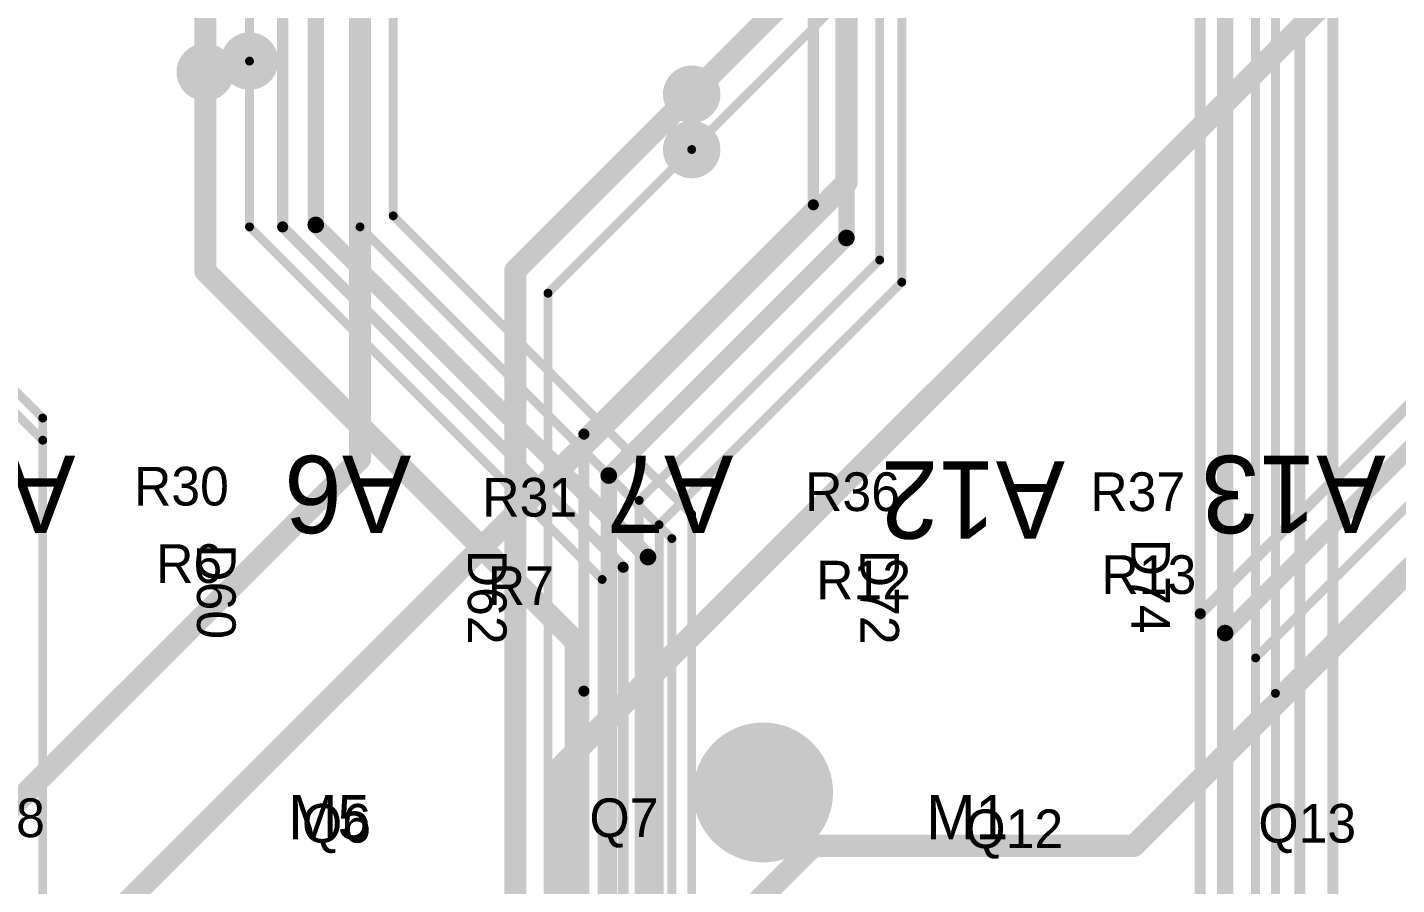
# Model space of a CAD drawing. Extents: x 11.67 to 17.2, y 3.98 to 12.28.
# Drawn here: x 15.025 to 16.264, y 9.566 to 10.341 of the extents above; entities that cross this region are included whole.
import ezdxf

# ---------------------------------------------------------------- set-up
doc = ezdxf.new("R2010")
doc.units = 0
for name, color, linetype in [('BOTTOMLAYER', 5, 'CONTINUOUS'), ('BOTTOMSOLDER', 6, 'CONTINUOUS'), ('INTERNALPLANE1', 76, 'CONTINUOUS'), ('MECHANICAL10', 56, 'CONTINUOUS'), ('MECHANICAL15', 56, 'CONTINUOUS'), ('MIDLAYER1', 16, 'CONTINUOUS'), ('MULTILAYER', 9, 'CONTINUOUS'), ('TOPLAYER', 1, 'CONTINUOUS'), ('TOPOVERLAY', 2, 'CONTINUOUS'), ('TOPSOLDER', 216, 'CONTINUOUS')]:
    doc.layers.add(name, color=color, linetype=linetype)

msp = doc.modelspace()

# ---------------------------------------------------------------- linework, layer by layer
at = {"layer": 'BOTTOMLAYER'}
for points, const_width in [([(15.256, 10.161), (15.256, 11.231)], 0.01), ([(15.286, 10.1628), (15.286, 11.201)], 0.015), ([(15.326, 10.161), (15.326, 11.121)], 0.008), ([(15.356, 10.171), (15.356, 11.101)], 0.008), ([(14.468, 10.539), (15.039, 9.968)], 0.008), ([(16.086, 8.4261), (16.086, 10.501)], 0.01), ([(16.1085, 8.4168), (16.1085, 10.4735)], 0.015), ([(16.136, 8.3123), (16.136, 10.451)], 0.008), ([(16.154, 8.3049), (16.154, 10.429)], 0.008), ([(16.176, 8.6182), (16.176, 10.421)], 0.01), ([(16.2059, 8.6516), (16.2059, 10.4209)], 0.01), ([(15.626, 10.281), (15.746, 10.401)], 0.02), ([(15.626, 10.231), (15.776, 10.381)], 0.008), ([(15.186, 10.121), (15.186, 10.301)], 0.02), ([(15.226, 10.161), (15.226, 10.311)], 0.008), ([(15.286, 10.1628), (15.5865, 9.8623)], 0.015), ([(15.356, 10.171), (15.626, 9.901)], 0.008), ([(15.226, 10.161), (15.545, 9.842)], 0.008), ([(15.256, 10.161), (15.564, 9.853)], 0.01), ([(15.326, 10.161), (15.608, 9.879)], 0.008), ([(15.186, 10.121), (15.521, 9.786)], 0.02), ([(15.039, 8.3049), (15.039, 9.968)], 0.008), ([(15.626, 8.4005), (15.626, 9.901)], 0.008), ([(15.608, 8.4079), (15.608, 9.879)], 0.008), ([(15.564, 8.4308), (15.564, 9.853)], 0.01), ([(15.5865, 8.4215), (15.5865, 9.8623)], 0.015), ([(15.545, 8.651), (15.545, 9.842)], 0.008), ([(15.521, 8.666), (15.521, 9.786)], 0.02)]:
    msp.add_lwpolyline(points, dxfattribs=dict(at, const_width=const_width))
for points, const_width in [([(15.221, 10.311, 1), (15.231, 10.311, 1)], 0.01), ([(15.181, 10.301, 1), (15.191, 10.301, 1)], 0.01), ([(15.181, 10.301, 1), (15.191, 10.301, 1)], 0.01), ([(15.224, 10.311, 1), (15.228, 10.311, 1)], 0.004), ([(15.621, 10.281, 1), (15.631, 10.281, 1)], 0.01), ([(15.621, 10.281, 1), (15.631, 10.281, 1)], 0.01), ([(15.621, 10.231, 1), (15.631, 10.231, 1)], 0.01), ([(15.624, 10.231, 1), (15.628, 10.231, 1)], 0.004), ([(15.2822, 10.1628, 1), (15.2897, 10.1628, 1)], 0.0075), ([(15.2822, 10.1628, 1), (15.2897, 10.1628, 1)], 0.0075), ([(15.354, 10.171, 1), (15.358, 10.171, 1)], 0.004), ([(15.354, 10.171, 1), (15.358, 10.171, 1)], 0.004), ([(15.224, 10.161, 1), (15.228, 10.161, 1)], 0.004), ([(15.224, 10.161, 1), (15.228, 10.161, 1)], 0.004), ([(15.2535, 10.161, 1), (15.2585, 10.161, 1)], 0.005), ([(15.2535, 10.161, 1), (15.2585, 10.161, 1)], 0.005), ([(15.324, 10.161, 1), (15.328, 10.161, 1)], 0.004), ([(15.324, 10.161, 1), (15.328, 10.161, 1)], 0.004), ([(15.181, 10.121, 1), (15.191, 10.121, 1)], 0.01), ([(15.181, 10.121, 1), (15.191, 10.121, 1)], 0.01), ([(15.037, 9.968, 1), (15.041, 9.968, 1)], 0.004), ([(15.037, 9.968, 1), (15.041, 9.968, 1)], 0.004), ([(15.624, 9.901, 1), (15.628, 9.901, 1)], 0.004), ([(15.624, 9.901, 1), (15.628, 9.901, 1)], 0.004), ([(15.606, 9.879, 1), (15.61, 9.879, 1)], 0.004), ([(15.606, 9.879, 1), (15.61, 9.879, 1)], 0.004), ([(15.5615, 9.853, 1), (15.5665, 9.853, 1)], 0.005), ([(15.5615, 9.853, 1), (15.5665, 9.853, 1)], 0.005), ([(15.5827, 9.8623, 1), (15.5902, 9.8623, 1)], 0.0075), ([(15.5827, 9.8623, 1), (15.5902, 9.8623, 1)], 0.0075), ([(15.543, 9.842, 1), (15.547, 9.842, 1)], 0.004), ([(15.543, 9.842, 1), (15.547, 9.842, 1)], 0.004), ([(15.516, 9.786, 1), (15.526, 9.786, 1)], 0.01), ([(15.516, 9.786, 1), (15.526, 9.786, 1)], 0.01), ([(15.6689, 9.6493, 1), (15.7122, 9.6493, 1)], 0.0433)]:
    msp.add_lwpolyline(points, format="xyb", close=True, dxfattribs=dict(at, const_width=const_width))
at = {"layer": 'BOTTOMSOLDER', "const_width": 0.0473}
msp.add_lwpolyline([(15.6669, 9.6493, 1), (15.7142, 9.6493, 1)], format="xyb", close=True, dxfattribs=at)
at = {"layer": 'INTERNALPLANE1', "const_width": 0.02}
for points in [[(15.326, 9.951), (15.326, 12.25)], [(15.766, 10.201), (15.766, 12.25)], [(15.506, 9.671), (16.246, 10.411)], [(16.026, 9.601), (16.656, 10.231)], [(15.056, 9.491), (15.766, 10.201)], [(14.966, 9.591), (15.326, 9.951)], [(15.506, 8.211), (15.506, 9.671)], [(15.606, 9.471), (15.736, 9.601)], [(15.736, 9.601), (16.026, 9.601)]]:
    msp.add_lwpolyline(points, dxfattribs=at)
at = {"layer": 'INTERNALPLANE1'}
for points, const_width in [([(15.213, 10.311, 1), (15.239, 10.311, 1)], 0.026), ([(15.173, 10.301, 1), (15.199, 10.301, 1)], 0.026), ([(15.613, 10.281, 1), (15.639, 10.281, 1)], 0.026), ([(15.613, 10.231, 1), (15.639, 10.231, 1)], 0.026), ([(15.761, 10.201, 1), (15.771, 10.201, 1)], 0.01), ([(15.761, 10.201, 1), (15.771, 10.201, 1)], 0.01), ([(15.321, 9.951, 1), (15.331, 9.951, 1)], 0.01), ([(15.321, 9.951, 1), (15.331, 9.951, 1)], 0.01), ([(15.6589, 9.6493, 1), (15.7222, 9.6493, 1)], 0.0633), ([(15.501, 9.671, 1), (15.511, 9.671, 1)], 0.01), ([(15.501, 9.671, 1), (15.511, 9.671, 1)], 0.01), ([(15.731, 9.601, 1), (15.741, 9.601, 1)], 0.01), ([(15.731, 9.601, 1), (15.741, 9.601, 1)], 0.01), ([(16.021, 9.601, 1), (16.031, 9.601, 1)], 0.01), ([(16.021, 9.601, 1), (16.031, 9.601, 1)], 0.01)]:
    msp.add_lwpolyline(points, format="xyb", close=True, dxfattribs=dict(at, const_width=const_width))
at = {"layer": 'MIDLAYER1'}
for points, const_width in [([(15.736, 10.181), (15.736, 11.1328)], 0.01), ([(15.766, 10.151), (15.766, 11.131)], 0.015), ([(15.796, 10.131), (15.796, 11.121)], 0.008), ([(15.816, 10.111), (15.816, 11.071)], 0.008), ([(15.186, 10.301), (15.186, 10.411)], 0.02), ([(15.226, 10.311), (15.226, 10.401)], 0.008), ([(16.086, 9.811), (16.656, 10.381)], 0.01), ([(16.1085, 9.7935), (16.686, 10.371)], 0.015), ([(16.136, 9.771), (16.716, 10.351)], 0.008), ([(16.154, 9.739), (16.746, 10.331)], 0.008), ([(15.4664, 10.1214), (15.626, 10.281)], 0.02), ([(15.496, 10.101), (15.626, 10.231)], 0.008), ([(15.5285, 9.9735), (15.736, 10.181)], 0.01), ([(15.551, 9.936), (15.766, 10.151)], 0.015), ([(15.4664, 9.368), (15.4664, 10.1214)], 0.02), ([(15.5785, 9.9135), (15.796, 10.131)], 0.008), ([(14.906, 10.121), (15.039, 9.988)], 0.008), ([(15.5965, 9.8915), (15.816, 10.111)], 0.008), ([(15.496, 9.3542), (15.496, 10.101)], 0.008), ([(15.039, 9.0135), (15.039, 9.988)], 0.008), ([(15.5285, 9.741), (15.5285, 9.9735)], 0.01), ([(15.551, 9.1254), (15.551, 9.936)], 0.015), ([(15.5785, 9.021), (15.5785, 9.9135)], 0.008), ([(15.5965, 9.0135), (15.5965, 9.8915)], 0.008), ([(16.086, 9.1348), (16.086, 9.811)], 0.01), ([(16.1085, 9.1254), (16.1085, 9.7935)], 0.015), ([(16.136, 9.021), (16.136, 9.771)], 0.008), ([(15.5285, 9.1348), (15.5285, 9.741)], 0.01), ([(16.154, 9.0135), (16.154, 9.739)], 0.008)]:
    msp.add_lwpolyline(points, dxfattribs=dict(at, const_width=const_width))
for points, const_width in [([(15.221, 10.311, 1), (15.231, 10.311, 1)], 0.01), ([(15.181, 10.301, 1), (15.191, 10.301, 1)], 0.01), ([(15.181, 10.301, 1), (15.191, 10.301, 1)], 0.01), ([(15.224, 10.311, 1), (15.228, 10.311, 1)], 0.004), ([(15.621, 10.281, 1), (15.631, 10.281, 1)], 0.01), ([(15.621, 10.281, 1), (15.631, 10.281, 1)], 0.01), ([(15.621, 10.231, 1), (15.631, 10.231, 1)], 0.01), ([(15.624, 10.231, 1), (15.628, 10.231, 1)], 0.004), ([(15.7335, 10.181, 1), (15.7385, 10.181, 1)], 0.005), ([(15.7335, 10.181, 1), (15.7385, 10.181, 1)], 0.005), ([(15.7622, 10.151, 1), (15.7697, 10.151, 1)], 0.0075), ([(15.7622, 10.151, 1), (15.7697, 10.151, 1)], 0.0075), ([(15.4614, 10.1214, 1), (15.4714, 10.1214, 1)], 0.01), ([(15.4614, 10.1214, 1), (15.4714, 10.1214, 1)], 0.01), ([(15.794, 10.131, 1), (15.798, 10.131, 1)], 0.004), ([(15.794, 10.131, 1), (15.798, 10.131, 1)], 0.004), ([(15.814, 10.111, 1), (15.818, 10.111, 1)], 0.004), ([(15.814, 10.111, 1), (15.818, 10.111, 1)], 0.004), ([(15.494, 10.101, 1), (15.498, 10.101, 1)], 0.004), ([(15.494, 10.101, 1), (15.498, 10.101, 1)], 0.004), ([(15.037, 9.988, 1), (15.041, 9.988, 1)], 0.004), ([(15.037, 9.988, 1), (15.041, 9.988, 1)], 0.004), ([(15.526, 9.9735, 1), (15.531, 9.9735, 1)], 0.005), ([(15.526, 9.9735, 1), (15.531, 9.9735, 1)], 0.005), ([(15.5472, 9.936, 1), (15.5547, 9.936, 1)], 0.0075), ([(15.5472, 9.936, 1), (15.5547, 9.936, 1)], 0.0075), ([(15.5765, 9.9135, 1), (15.5805, 9.9135, 1)], 0.004), ([(15.5765, 9.9135, 1), (15.5805, 9.9135, 1)], 0.004), ([(15.5945, 9.8915, 1), (15.5985, 9.8915, 1)], 0.004), ([(15.5945, 9.8915, 1), (15.5985, 9.8915, 1)], 0.004), ([(16.0835, 9.811, 1), (16.0885, 9.811, 1)], 0.005), ([(16.0835, 9.811, 1), (16.0885, 9.811, 1)], 0.005), ([(16.1047, 9.7935, 1), (16.1122, 9.7935, 1)], 0.0075), ([(16.1047, 9.7935, 1), (16.1122, 9.7935, 1)], 0.0075), ([(16.134, 9.771, 1), (16.138, 9.771, 1)], 0.004), ([(16.134, 9.771, 1), (16.138, 9.771, 1)], 0.004), ([(15.526, 9.741, 1), (15.531, 9.741, 1)], 0.005), ([(15.526, 9.741, 1), (15.531, 9.741, 1)], 0.005), ([(16.152, 9.739, 1), (16.156, 9.739, 1)], 0.004), ([(16.152, 9.739, 1), (16.156, 9.739, 1)], 0.004), ([(15.6689, 9.6493, 1), (15.7122, 9.6493, 1)], 0.0433)]:
    msp.add_lwpolyline(points, format="xyb", close=True, dxfattribs=dict(at, const_width=const_width))
at = {"layer": 'MULTILAYER'}
for points, const_width in [([(15.221, 10.311, 1), (15.231, 10.311, 1)], 0.01), ([(15.181, 10.301, 1), (15.191, 10.301, 1)], 0.01), ([(15.621, 10.281, 1), (15.631, 10.281, 1)], 0.01), ([(15.621, 10.231, 1), (15.631, 10.231, 1)], 0.01), ([(15.6689, 9.6493, 1), (15.7122, 9.6493, 1)], 0.0433)]:
    msp.add_lwpolyline(points, format="xyb", close=True, dxfattribs=dict(at, const_width=const_width))
at = {"layer": 'TOPLAYER'}
for points, const_width in [([(15.221, 10.311, 1), (15.231, 10.311, 1)], 0.01), ([(15.181, 10.301, 1), (15.191, 10.301, 1)], 0.01), ([(15.621, 10.281, 1), (15.631, 10.281, 1)], 0.01), ([(15.621, 10.231, 1), (15.631, 10.231, 1)], 0.01), ([(15.6689, 9.6493, 1), (15.7122, 9.6493, 1)], 0.0433)]:
    msp.add_lwpolyline(points, format="xyb", close=True, dxfattribs=dict(at, const_width=const_width))
at = {"layer": 'TOPSOLDER', "const_width": 0.0473}
msp.add_lwpolyline([(15.6669, 9.6493, 1), (15.7142, 9.6493, 1)], format="xyb", close=True, dxfattribs=at)

# ---------------------------------------------------------------- texts
at = {"layer": 'MECHANICAL10'}
for s, p in [('R30', (15.1215, 9.9089)), ('R31', (15.4365, 9.8989)), ('R36', (15.7285, 9.9039)), ('R37', (15.9865, 9.9039)), ('R6', (15.1415, 9.8389)), ('R12', (15.7385, 9.8239)), ('R13', (15.9965, 9.8289)), ('R7', (15.4415, 9.8189))]:
    msp.add_text(s, height=0.035, dxfattribs=at).set_placement(p)
for s, rotation, p in [('D74', 270, (16.0235, 9.8789)), ('D60', 270, (15.1785, 9.8739)), ('D62', 270, (15.4235, 9.8689)), ('D72', 270, (15.7785, 9.8689)), ('Q8', 360, (14.9785, 9.6089)), ('Q6', 360, (15.2735, 9.6039)), ('Q7', 360, (15.5335, 9.6089)), ('Q13', 360, (16.1385, 9.6039)), ('Q12', 360, (15.8735, 9.5989))]:
    msp.add_text(s, height=0.035, rotation=rotation, dxfattribs=at).set_placement(p)
at = {"layer": 'MECHANICAL15'}
for s, p in [('A8', (15.0685, 9.9539)), ('A6', (15.3722, 9.9539)), ('A7', (15.6635, 9.9539)), ('A12', (15.9635, 9.9489)), ('A13', (16.2535, 9.9539))]:
    msp.add_text(s, height=0.07, rotation=180, dxfattribs=at).set_placement(p)
at = {"layer": 'TOPOVERLAY'}
for s, p in [('M5', (15.261, 9.607)), ('M1', (15.838, 9.607))]:
    msp.add_text(s, height=0.04, rotation=360, dxfattribs=at).set_placement(p)

doc.saveas('drawing.dxf')
